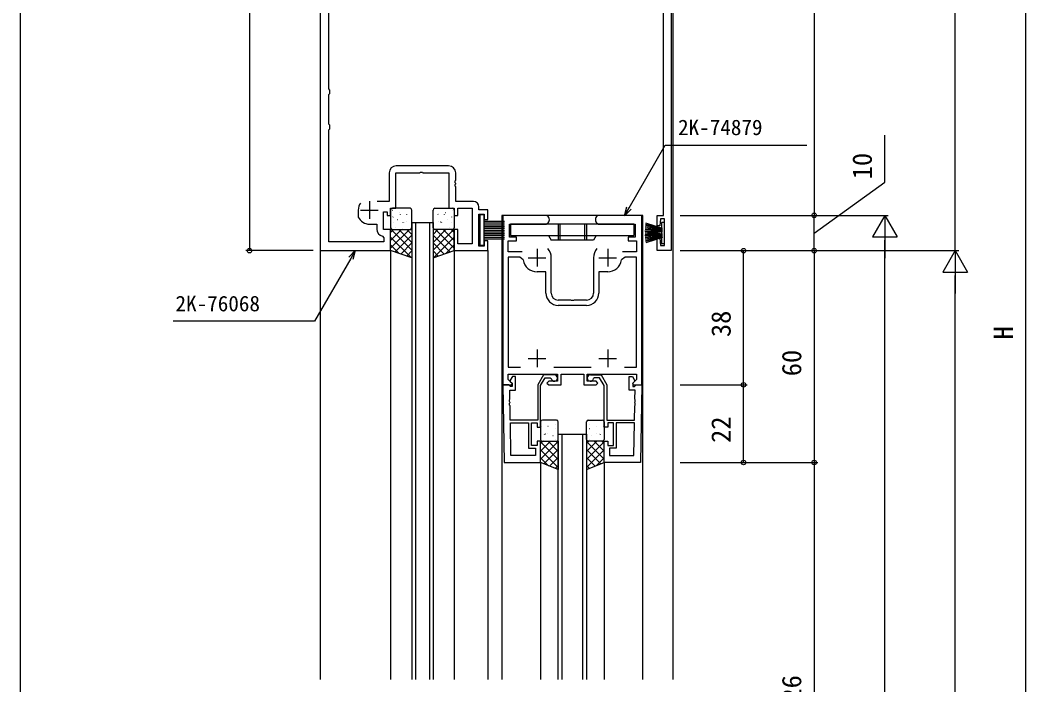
# Model space of a CAD drawing. Units: millimetres, scale not verified. Extents: x -437 to 438, y -681 to 679.
# Drawn here: x -436.7 to -151.7, y 108.2 to 296.4 of the extents above; entities that cross this region are included whole.
import ezdxf
from ezdxf.enums import TextEntityAlignment as Align

# ---------------------------------------------------------------- set-up
doc = ezdxf.new("R2010")
doc.units = ezdxf.units.MM
doc.header["$LTSCALE"] = 4
for name, color, linetype in [('0-2_YKK_11', 7, 'Continuous'), ('0-3_YKK_12', 2, 'Continuous'), ('0-4_YKK_13', 4, 'Continuous'), ('0-6_YKK_D', 6, 'Continuous'), ('0-7_YKK_ZWAK', 7, 'Continuous')]:
    doc.layers.add(name, color=color, linetype=linetype)
doc.styles.add('ＭＳ ゴシック', font='')
doc.styles.get('ＭＳ ゴシック').set_extended_font_data('MS Gothic')

msp = doc.modelspace()

# ---------------------------------------------------------------- linework, layer by layer
at = {"layer": '0-2_YKK_11'}
for p, q in [((-315.27, 255.147), (-330.13, 255.147)), ((-337.7, 245.147), (-337.7, 240.147)), ((-340.2, 242.647), (-335.2, 242.647)), ((-290.2, 231.642), (-290.2, 226.642)), ((-270.2, 231.642), (-270.2, 226.642)), ((-292.7, 229.142), (-287.7, 229.142)), ((-286.2, 219.142), (-286.2, 229.142)), ((-274.2, 229.142), (-274.2, 219.142)), ((-272.7, 229.142), (-267.7, 229.142)), ((-276.2, 215.642), (-284.2, 215.642)), ((-290.2, 203.142), (-290.2, 198.142)), ((-270.2, 203.142), (-270.2, 198.142)), ((-292.7, 200.642), (-287.7, 200.642)), ((-272.7, 200.642), (-267.7, 200.642)), ((-285.483, 198.142), (-274.917, 198.142))]:
    msp.add_line(p, q, dxfattribs=at)
for points in [[(-252.201, 397.144), (-252.201, 231.144), (-256.201, 231.144), (-256.201, 234.644), (-255.401, 234.644), (-255.201, 232.644), (-254.131, 232.644), (-254.131, 240.144), (-255.201, 240.144), (-255.401, 238.144), (-256.201, 238.144), (-256.201, 241.144), (-254.401, 241.144), (-254.401, 385.89), (-254.441, 386.04), (-254.446, 386.049), (-254.456, 386.066), (-254.461, 386.074), (-254.501, 386.224), (-254.501, 389.762), (-254.458, 389.917)], [(-334.03, 235.258), (-333.63, 234.768), (-333.63, 233.647), (-349.2, 233.647), (-349.2, 265.354), (-348.938, 265.651), (-348.938, 266.643), (-349.2, 266.941), (-349.2, 275.354), (-348.938, 275.651), (-348.938, 276.643), (-349.2, 276.941), (-349.2, 365.354), (-348.938, 365.651), (-348.938, 366.643), (-349.2, 366.941), (-349.2, 384.555), (-333.839, 390.647), (-341.999, 387.912)], [(-351.7, 386.147), (-351.7, 231.147), (-331.7, 231.147), (-331.7, 237.147), (-333.7, 237.147), (-333.7, 242.147), (-332.7, 242.147), (-332.7, 241.147), (-331.7, 241.147), (-331.7, 243.147), (-330.2, 243.147), (-330.2, 253.217), (-323.458, 253.217), (-323.275, 253.337)], [(-332.13, 253.147), (-332.13, 245.077), (-335.506, 245.077)], [(-323.275, 253.337), (-322.725, 253.337), (-322.542, 253.217), (-315.2, 253.217), (-315.2, 243.147), (-313.7, 243.147), (-313.7, 241.147), (-312.7, 241.147), (-312.7, 243.147), (-308.63, 243.147), (-308.63, 233.077), (-312.7, 233.077), (-312.7, 237.147), (-313.7, 237.147), (-313.7, 231.147), (-304.2, 231.147), (-304.2, 233.947), (-305.2, 233.947), (-305.2, 232.447), (-306.7, 232.447), (-306.7, 241.447), (-305.2, 241.447), (-305.2, 239.947), (-304.2, 239.947), (-304.2, 242.747), (-306.7, 242.747), (-306.7, 243.577)], [(-308.2, 245.077), (-313.27, 245.077), (-313.27, 249.189), (-313.39, 249.372), (-313.39, 249.922), (-313.27, 250.106), (-313.27, 250.189), (-313.39, 250.372), (-313.39, 250.922), (-313.27, 251.106), (-313.27, 253.147)], [(-340.9, 242.647), (-340.9, 240.795), (-340.872, 240.668)], [(-287.95, 241.142), (-299.9, 241.142), (-299.9, 193.142), (-297.424, 193.142), (-297.264, 193.53), (-298.4, 194.667), (-298.4, 196.142), (-284.4, 196.142), (-284.4, 194.142), (-286.9, 194.142), (-287.4, 193.642), (-286.9, 193.142), (-283.4, 193.142), (-283.4, 196.142), (-277, 196.142), (-277, 193.142), (-273.5, 193.142), (-273, 193.642), (-273.5, 194.142), (-276, 194.142), (-276, 196.142), (-262, 196.142), (-262, 194.667), (-263.136, 193.53), (-262.976, 193.142), (-260.5, 193.142), (-260.5, 241.142), (-272.45, 241.142)], [(-337.7, 238.647), (-335.63, 238.647), (-335.63, 237.217)], [(-294.408, 230.842), (-298.4, 230.842), (-298.4, 233.942), (-296, 233.942), (-296, 234.942), (-298, 234.942), (-298, 238.642), (-287.95, 238.642)], [(-272.45, 238.642), (-262.4, 238.642), (-262.4, 234.942), (-264.4, 234.942), (-264.4, 233.942), (-262, 233.942), (-262, 230.842), (-265.992, 230.842)], [(-294.148, 228.502), (-295.136, 229.342), (-298.4, 229.342), (-298.4, 198.142), (-294.917, 198.142)], [(-265.483, 198.142), (-262, 198.142), (-262, 229.342), (-265.264, 229.342), (-266.252, 228.502)], [(-287.7, 219.142), (-287.7, 225.142), (-290.2, 225.142)], [(-270.2, 225.142), (-272.7, 225.142), (-272.7, 219.142)], [(-276.2, 217.142), (-279.742, 217.142), (-279.925, 217.022), (-280.475, 217.022), (-280.658, 217.142), (-284.2, 217.142)], [(-285.3, 195.957), (-288.362, 195.957), (-290, 193.12), (-290, 183.157), (-297.796, 183.157), (-297.866, 187.199), (-297.989, 187.38), (-297.999, 187.93), (-297.882, 188.115), (-297.884, 188.199), (-298.007, 188.38), (-298.016, 188.93), (-297.9, 189.115), (-297.944, 191.657), (-296.3, 191.657), (-296.3, 195.457), (-297.2, 195.457), (-297.8, 194.418), (-297.8, 194.107), (-297.3, 193.607), (-297.3, 192.657), (-297.771, 192.657), (-297.971, 192.857), (-298.271, 193.157), (-299.9, 193.157)], [(-299.9, 193.157), (-299.516, 171.157), (-289.2, 171.157), (-289.2, 177.157), (-290.2, 177.157), (-290.2, 175.957), (-291.8, 175.957), (-291.8, 182.357), (-290.2, 182.357), (-290.2, 181.157), (-289.2, 181.157), (-289.2, 192.905), (-287.9, 195.157), (-286.484, 195.157), (-286.188, 194.907)], [(-275.1, 195.957), (-272.039, 195.957), (-270.4, 193.12), (-270.4, 183.157), (-262.605, 183.157), (-262.535, 187.199), (-262.412, 187.38), (-262.402, 187.93), (-262.519, 188.115), (-262.517, 188.199), (-262.394, 188.38), (-262.385, 188.93), (-262.501, 189.115), (-262.457, 191.657), (-264.1, 191.657), (-264.1, 195.457), (-263.2, 195.457), (-262.6, 194.418), (-262.6, 194.107), (-263.1, 193.607), (-263.1, 192.657), (-262.63, 192.657), (-262.43, 192.857), (-262.13, 193.157), (-260.5, 193.157)], [(-260.5, 193.157), (-260.884, 171.157), (-271.2, 171.157), (-271.2, 177.157), (-270.2, 177.157), (-270.2, 175.957), (-268.6, 175.957), (-268.6, 182.357), (-270.2, 182.357), (-270.2, 181.157), (-271.2, 181.157), (-271.2, 192.905), (-272.5, 195.157), (-273.917, 195.157), (-274.213, 194.907)]]:
    msp.add_lwpolyline(points, dxfattribs=at)
for points in [[(-297.62, 173.087), (-297.782, 182.357), (-292.6, 182.357), (-292.6, 175.157), (-290.7, 175.157), (-290.7, 173.087)], [(-262.781, 173.087), (-262.619, 182.357), (-267.8, 182.357), (-267.8, 175.157), (-269.7, 175.157), (-269.7, 173.087)]]:
    msp.add_lwpolyline(points, close=True, dxfattribs=at)
for centre, radius, start, end in [((-330.13, 253.147), 2, 90.00001, 179.99999), ((-315.27, 253.147), 2, 0.00001, 89.99999), ((-337.7, 242.647), 3.2, 141.63348, 179.99999), ((-308.2, 243.577), 1.5, 0.00001, 89.99999), ((-337.7, 242.147), 3.5, 205.00785, 270), ((-287.95, 239.892), 1.25, 269.99999, 90.00001), ((-272.45, 239.892), 1.25, 89.99999, 270.00001), ((-333.63, 237.217), 2, 180.00001, 258.46303), ((-290.2, 229.142), 4, 359.99998, 40.4398), ((-270.2, 229.142), 4, 139.5602, 180.00002), ((-290.2, 229.142), 4, 189.20689, 270.00001), ((-270.2, 229.142), 4, 269.99999, 350.79311), ((-284.2, 219.142), 3.5, 180.00001, 269.99999), ((-284.2, 219.142), 2, 180.00001, 269.99999), ((-276.2, 219.142), 2, 270.00001, 359.99999), ((-276.2, 219.142), 3.5, 270.00001, 359.99999), ((-285.3, 195.057), 0.9, 189.59406, 90), ((-275.1, 195.057), 0.9, 90, 350.40594)]:
    msp.add_arc(centre, radius, start, end, dxfattribs=at)
at = {"layer": '0-3_YKK_12'}
for p, q in [((-351.7, 461.074), (-351.7, 109.657)), ((-251.7, 461.074), (-251.7, 109.657)), ((-325.7, 239.149), (-319.7, 239.149)), ((-325.7, 239.149), (-325.7, 109.657)), ((-324.7, 239.149), (-324.7, 109.657)), ((-320.7, 239.149), (-320.7, 109.657)), ((-319.7, 239.149), (-319.7, 109.657)), ((-331.7, 231.147), (-331.7, 109.657)), ((-313.7, 231.147), (-313.7, 109.657)), ((-304.2, 231.147), (-304.2, 109.657)), ((-283.2, 179.147), (-283.2, 109.657)), ((-277.2, 109.657), (-277.2, 179.147)), ((-289.2, 171.142), (-289.2, 109.657)), ((-271.2, 171.142), (-271.2, 109.657))]:
    msp.add_line(p, q, dxfattribs=at)
for points in [[(-260.2, 109.657), (-260.2, 241.142), (-300.2, 241.142), (-300.2, 109.657)], [(-284.2, 109.657), (-284.2, 179.147), (-276.2, 179.147), (-276.2, 109.657)]]:
    msp.add_lwpolyline(points, dxfattribs=at)
at = {"layer": '0-4_YKK_13'}
for p, q in [((-331.7, 242.647), (-331.7, 237.647)), ((-331.256, 242.584), (-331.212, 242.608)), ((-326.2, 243.147), (-331.2, 243.147)), ((-325.7, 237.647), (-325.7, 242.647)), ((-319.7, 237.647), (-319.7, 242.647)), ((-319.2, 243.147), (-314.2, 243.147)), ((-314.144, 242.584), (-314.188, 242.608)), ((-313.7, 242.647), (-313.7, 237.647)), ((-331.064, 240.639), (-331.017, 240.727)), ((-329.822, 239.96), (-329.778, 239.984)), ((-329.231, 241.849), (-329.187, 241.873)), ((-328.917, 241.43), (-328.911, 241.437)), ((-327.155, 241.417), (-327.111, 241.441)), ((-327.131, 239.41), (-327.125, 239.417)), ((-318.245, 241.417), (-318.289, 241.441)), ((-318.269, 239.41), (-318.275, 239.417)), ((-316.483, 241.43), (-316.489, 241.437)), ((-316.169, 241.849), (-316.213, 241.873)), ((-315.578, 239.96), (-315.622, 239.984)), ((-314.336, 240.639), (-314.383, 240.727)), ((-305.2, 239.494), (-299.4, 239.494)), ((-331.7, 236.303), (-330.856, 237.147)), ((-331.7, 234.058), (-328.611, 237.147)), ((-331.7, 231.813), (-326.366, 237.147)), ((-325.7, 231.245), (-331.602, 237.147)), ((-331.2, 237.147), (-326.2, 237.147)), ((-330.892, 239.225), (-330.885, 239.232)), ((-330.465, 237.768), (-330.422, 237.792)), ((-325.7, 233.491), (-329.357, 237.147)), ((-329.073, 237.242), (-329.066, 237.25)), ((-328.389, 237.336), (-328.345, 237.36)), ((-328.174, 239.114), (-328.128, 239.203)), ((-327.798, 239.225), (-327.754, 239.249)), ((-325.7, 235.736), (-327.112, 237.147)), ((-325.721, 238.793), (-325.7, 238.805)), ((-319.679, 238.793), (-319.7, 238.805)), ((-319.7, 235.736), (-318.288, 237.147)), ((-319.7, 233.491), (-316.043, 237.147)), ((-319.7, 231.245), (-313.798, 237.147)), ((-314.2, 237.147), (-319.2, 237.147)), ((-313.7, 231.813), (-319.034, 237.147)), ((-317.602, 239.225), (-317.646, 239.249)), ((-317.226, 239.114), (-317.272, 239.203)), ((-317.011, 237.336), (-317.055, 237.36)), ((-313.7, 234.058), (-316.789, 237.147)), ((-316.327, 237.242), (-316.334, 237.25)), ((-314.935, 237.768), (-314.978, 237.792)), ((-313.7, 236.303), (-314.544, 237.147)), ((-314.508, 239.225), (-314.515, 239.232)), ((-305.2, 238.994), (-299.4, 238.994)), ((-305.2, 238.494), (-299.4, 238.494)), ((-305.2, 237.994), (-299.4, 237.994)), ((-305.2, 237.494), (-299.4, 237.494)), ((-305.2, 236.994), (-299.4, 236.994)), ((-262.752, 238.643), (-297.752, 238.643)), ((-297.752, 238.643), (-297.752, 235.443)), ((-284.252, 238.643), (-284.252, 234.143)), ((-283.752, 238.643), (-283.752, 234.143)), ((-276.752, 238.643), (-276.752, 234.143)), ((-276.252, 238.643), (-276.252, 234.143)), ((-262.752, 238.643), (-262.752, 235.443)), ((-259.631, 236.794), (-254.631, 236.794)), ((-254.631, 236.894), (-259.624, 237.155)), ((-254.631, 236.694), (-259.624, 236.432)), ((-254.631, 236.994), (-259.604, 237.516)), ((-254.631, 236.594), (-259.604, 236.071)), ((-254.631, 237.094), (-259.569, 237.876)), ((-254.631, 235.794), (-259.569, 236.576)), ((-254.631, 237.194), (-259.522, 238.233)), ((-254.631, 237.294), (-259.461, 238.588)), ((-254.631, 237.394), (-259.386, 238.939)), ((-325.92, 229.221), (-331.7, 235)), ((-330.515, 230.752), (-325.7, 235.568)), ((-314.885, 230.752), (-319.7, 235.568)), ((-319.48, 229.221), (-313.7, 235)), ((-305.2, 236.494), (-299.4, 236.494)), ((-305.2, 235.994), (-299.4, 235.994)), ((-305.2, 235.494), (-299.4, 235.494)), ((-305.2, 234.994), (-299.4, 234.994)), ((-305.2, 234.494), (-299.4, 234.494)), ((-297.752, 235.443), (-262.752, 235.443)), ((-287.002, 235.443), (-286.252, 234.143)), ((-274.252, 234.143), (-286.252, 234.143)), ((-273.501, 235.443), (-274.252, 234.143)), ((-259.631, 235.494), (-254.631, 235.494)), ((-254.631, 235.594), (-259.624, 235.855)), ((-254.631, 235.394), (-259.624, 235.132)), ((-254.631, 235.694), (-259.604, 236.216)), ((-254.631, 235.294), (-259.604, 234.771)), ((-254.631, 236.494), (-259.569, 235.712)), ((-254.631, 235.194), (-259.569, 234.412)), ((-254.631, 235.094), (-259.522, 234.054)), ((-254.631, 234.994), (-259.461, 233.7)), ((-254.631, 234.894), (-259.386, 233.349)), ((-254.931, 236.446), (-254.931, 235.841)), ((-254.931, 234.796), (-254.931, 233.144)), ((-329.288, 230.343), (-331.7, 232.755)), ((-328.832, 230.191), (-325.7, 233.323)), ((-327.148, 229.63), (-325.7, 231.078)), ((-316.568, 230.191), (-319.7, 233.323)), ((-318.252, 229.63), (-319.7, 231.078)), ((-316.112, 230.343), (-313.7, 232.755)), ((-289.2, 182.647), (-289.2, 177.647)), ((-284.7, 183.147), (-288.7, 183.147)), ((-284.487, 182.874), (-284.443, 182.898)), ((-284.2, 177.647), (-284.2, 182.647)), ((-276.2, 177.647), (-276.2, 182.647)), ((-275.913, 182.874), (-275.957, 182.898)), ((-275.7, 183.147), (-271.7, 183.147)), ((-271.2, 182.647), (-271.2, 177.647)), ((-289.2, 181.866), (-289.187, 181.873)), ((-288.917, 181.43), (-288.911, 181.437)), ((-287.155, 181.417), (-287.111, 181.441)), ((-285.13, 180.683), (-285.086, 180.707)), ((-284.923, 181.875), (-284.916, 181.883)), ((-275.477, 181.875), (-275.484, 181.883)), ((-275.27, 180.683), (-275.314, 180.707)), ((-273.245, 181.417), (-273.289, 181.441)), ((-271.483, 181.43), (-271.489, 181.437)), ((-271.2, 181.866), (-271.213, 181.873)), ((-289.2, 176.558), (-288.611, 177.147)), ((-289.2, 174.313), (-286.366, 177.147)), ((-289.2, 172.068), (-284.2, 177.068)), ((-284.2, 171.991), (-289.2, 176.991)), ((-288.7, 177.147), (-284.7, 177.147)), ((-288.389, 177.336), (-288.345, 177.36)), ((-288.174, 179.114), (-288.128, 179.203)), ((-287.798, 179.225), (-287.754, 179.249)), ((-287.131, 179.41), (-287.125, 179.417)), ((-284.2, 174.236), (-287.112, 177.147)), ((-285.721, 178.793), (-285.677, 178.817)), ((-285.078, 177.688), (-285.072, 177.695)), ((-284.2, 176.481), (-284.867, 177.147)), ((-276.2, 176.481), (-275.533, 177.147)), ((-276.2, 174.236), (-273.288, 177.147)), ((-271.2, 172.068), (-276.2, 177.068)), ((-276.2, 171.991), (-271.2, 176.991)), ((-271.7, 177.147), (-275.7, 177.147)), ((-275.322, 177.688), (-275.328, 177.695)), ((-274.679, 178.793), (-274.723, 178.817)), ((-271.2, 174.313), (-274.034, 177.147)), ((-273.269, 179.41), (-273.275, 179.417)), ((-272.602, 179.225), (-272.646, 179.249)), ((-272.226, 179.114), (-272.272, 179.203)), ((-272.011, 177.336), (-272.055, 177.36)), ((-271.2, 176.558), (-271.789, 177.147)), ((-284.2, 169.745), (-289.2, 174.745)), ((-288.254, 170.769), (-284.2, 174.823)), ((-272.146, 170.769), (-276.2, 174.823)), ((-276.2, 169.745), (-271.2, 174.745)), ((-286.945, 170.245), (-289.2, 172.5)), ((-286.65, 170.127), (-284.2, 172.578)), ((-273.75, 170.127), (-276.2, 172.578)), ((-273.455, 170.245), (-271.2, 172.5)), ((-285.047, 169.486), (-284.2, 170.333)), ((-275.353, 169.486), (-276.2, 170.333))]:
    msp.add_line(p, q, dxfattribs=at)
for points in [[(-306.4, 241.244), (-306.4, 232.744), (-305.2, 232.744), (-305.2, 241.244)], [(-325.7, 229.147), (-331.7, 231.147), (-331.7, 237.147), (-325.7, 237.147)], [(-319.7, 229.147), (-313.7, 231.147), (-313.7, 237.147), (-319.7, 237.147)], [(-284.2, 169.147), (-289.2, 171.147), (-289.2, 177.147), (-284.2, 177.147)], [(-276.2, 169.147), (-271.2, 171.147), (-271.2, 177.147), (-276.2, 177.147)]]:
    msp.add_lwpolyline(points, close=True, dxfattribs=at)
for points in [[(-254.131, 239.144), (-254.931, 239.144), (-254.931, 237.491)], [(-254.931, 233.144), (-254.131, 233.144), (-254.131, 239.144)]]:
    msp.add_lwpolyline(points, dxfattribs=at)
for centre, start, end in [((-331.2, 242.647), 90, 180), ((-326.2, 242.647), 0, 90), ((-319.2, 242.647), 90, 180), ((-314.2, 242.647), 0, 90), ((-331.2, 237.647), 180, 270), ((-326.2, 237.647), 270, 0), ((-319.2, 237.647), 180, 270), ((-314.2, 237.647), 270, 0), ((-288.7, 182.647), 90, 180), ((-284.7, 182.647), 0, 90), ((-275.7, 182.647), 90, 180), ((-271.7, 182.647), 0, 90), ((-288.7, 177.647), 180, 270), ((-284.7, 177.647), 270, 0), ((-275.7, 177.647), 180, 270), ((-271.7, 177.647), 270, 0)]:
    msp.add_arc(centre, 0.5, start, end, dxfattribs=at)
at = {"layer": '0-6_YKK_D'}
for p, q in [((-151.7, -67.838), (-151.7, 486.8)), ((-171.7, 231.144), (-171.7, 431.144)), ((-211.7, 397.144), (-211.7, 241.144)), ((-371.7, 386.147), (-371.7, 231.147)), ((-249.7, 241.144), (-210.7, 241.144)), ((-249.7, 241.144), (-210.7, 241.144)), ((-249.7, 241.139), (-190.7, 241.139)), ((-211.7, 231.144), (-211.7, 241.144)), ((-191.7, 241.139), (-195.2, 235.077)), ((-191.7, 241.139), (-188.2, 235.077)), ((-191.7, 241.139), (-191.7, 229.015)), ((-195.2, 235.077), (-188.2, 235.077)), ((-191.7, -57.843), (-191.7, 234.139)), ((-353.7, 231.147), (-372.7, 231.147)), ((-249.7, 231.144), (-210.7, 231.144)), ((-249.7, 231.144), (-210.699, 231.143)), ((-249.7, 231.144), (-170.7, 231.144)), ((-249.7, 231.144), (-170.7, 231.144)), ((-249.7, 231.144), (-230.7, 231.144)), ((-231.7, 193.142), (-231.7, 231.144)), ((-211.699, 231.143), (-211.7, 171.142)), ((-171.7, 231.144), (-175.2, 225.082)), ((-171.7, 231.144), (-168.2, 225.082)), ((-171.7, 231.144), (-171.7, 219.019)), ((-175.2, 225.082), (-168.2, 225.082)), ((-171.7, -67.838), (-171.7, 224.144)), ((-249.7, 193.142), (-230.7, 193.142)), ((-249.7, 193.142), (-230.7, 193.142)), ((-231.7, 171.142), (-231.7, 193.142)), ((-249.7, 171.142), (-210.7, 171.142)), ((-249.7, 171.142), (-230.7, 171.142)), ((-249.7, 171.142), (-210.7, 171.142)), ((-211.7, 171.142), (-211.7, 45.141))]:
    msp.add_line(p, q, dxfattribs=at)
for points in [[(-211.7, 236.144), (-191.7, 250.514), (-191.7, 263.889)], [(-265.419, 241.045), (-264.144, 243.253), (-253.872, 261.045), (-213.793, 261.045)], [(-263.552, 242.912), (-265.419, 241.045), (-264.736, 243.595)], [(-341.719, 231.147), (-342.994, 228.939), (-353.266, 211.147), (-393.344, 211.147)], [(-343.585, 229.281), (-341.719, 231.147), (-342.402, 228.597)]]:
    msp.add_lwpolyline(points, dxfattribs=at)
for centre in [(-211.7, 241.144), (-371.7, 231.147), (-231.7, 231.144), (-211.7, 231.144), (-211.699, 231.143), (-231.7, 193.142), (-231.7, 193.142), (-231.7, 171.142), (-211.7, 171.142), (-211.7, 171.142)]:
    msp.add_circle(centre, 0.637, dxfattribs=at)
at = {"layer": '0-7_YKK_ZWAK'}
msp.add_line((-436.7, 643.8), (-436.7, -681.2), dxfattribs=at)

# ---------------------------------------------------------------- texts
at = {"layer": '0-6_YKK_D', "style": 'ＭＳ ゴシック'}
for s, p in [('2K-74879', (-250.265, 262.545)), ('2K-76068', (-392.668, 212.647))]:
    msp.add_text(s, height=4.399, dxfattribs=at).set_placement(p, align=Align.BOTTOM_LEFT)
for s, rotation, p in [('10', 90, (-193.7, 251.363)), ('38', 90, (-233.7, 206.668)), ('H', 90, (-153.7, 205.987)), ('60', 89.999, (-213.7, 195.582)), ('22', 90, (-233.7, 176.688)), ('126', 90, (-213.7, 99.683))]:
    msp.add_text(s, height=5.499, rotation=rotation, dxfattribs=at).set_placement(p, align=Align.BOTTOM_LEFT)

doc.saveas('drawing.dxf')
